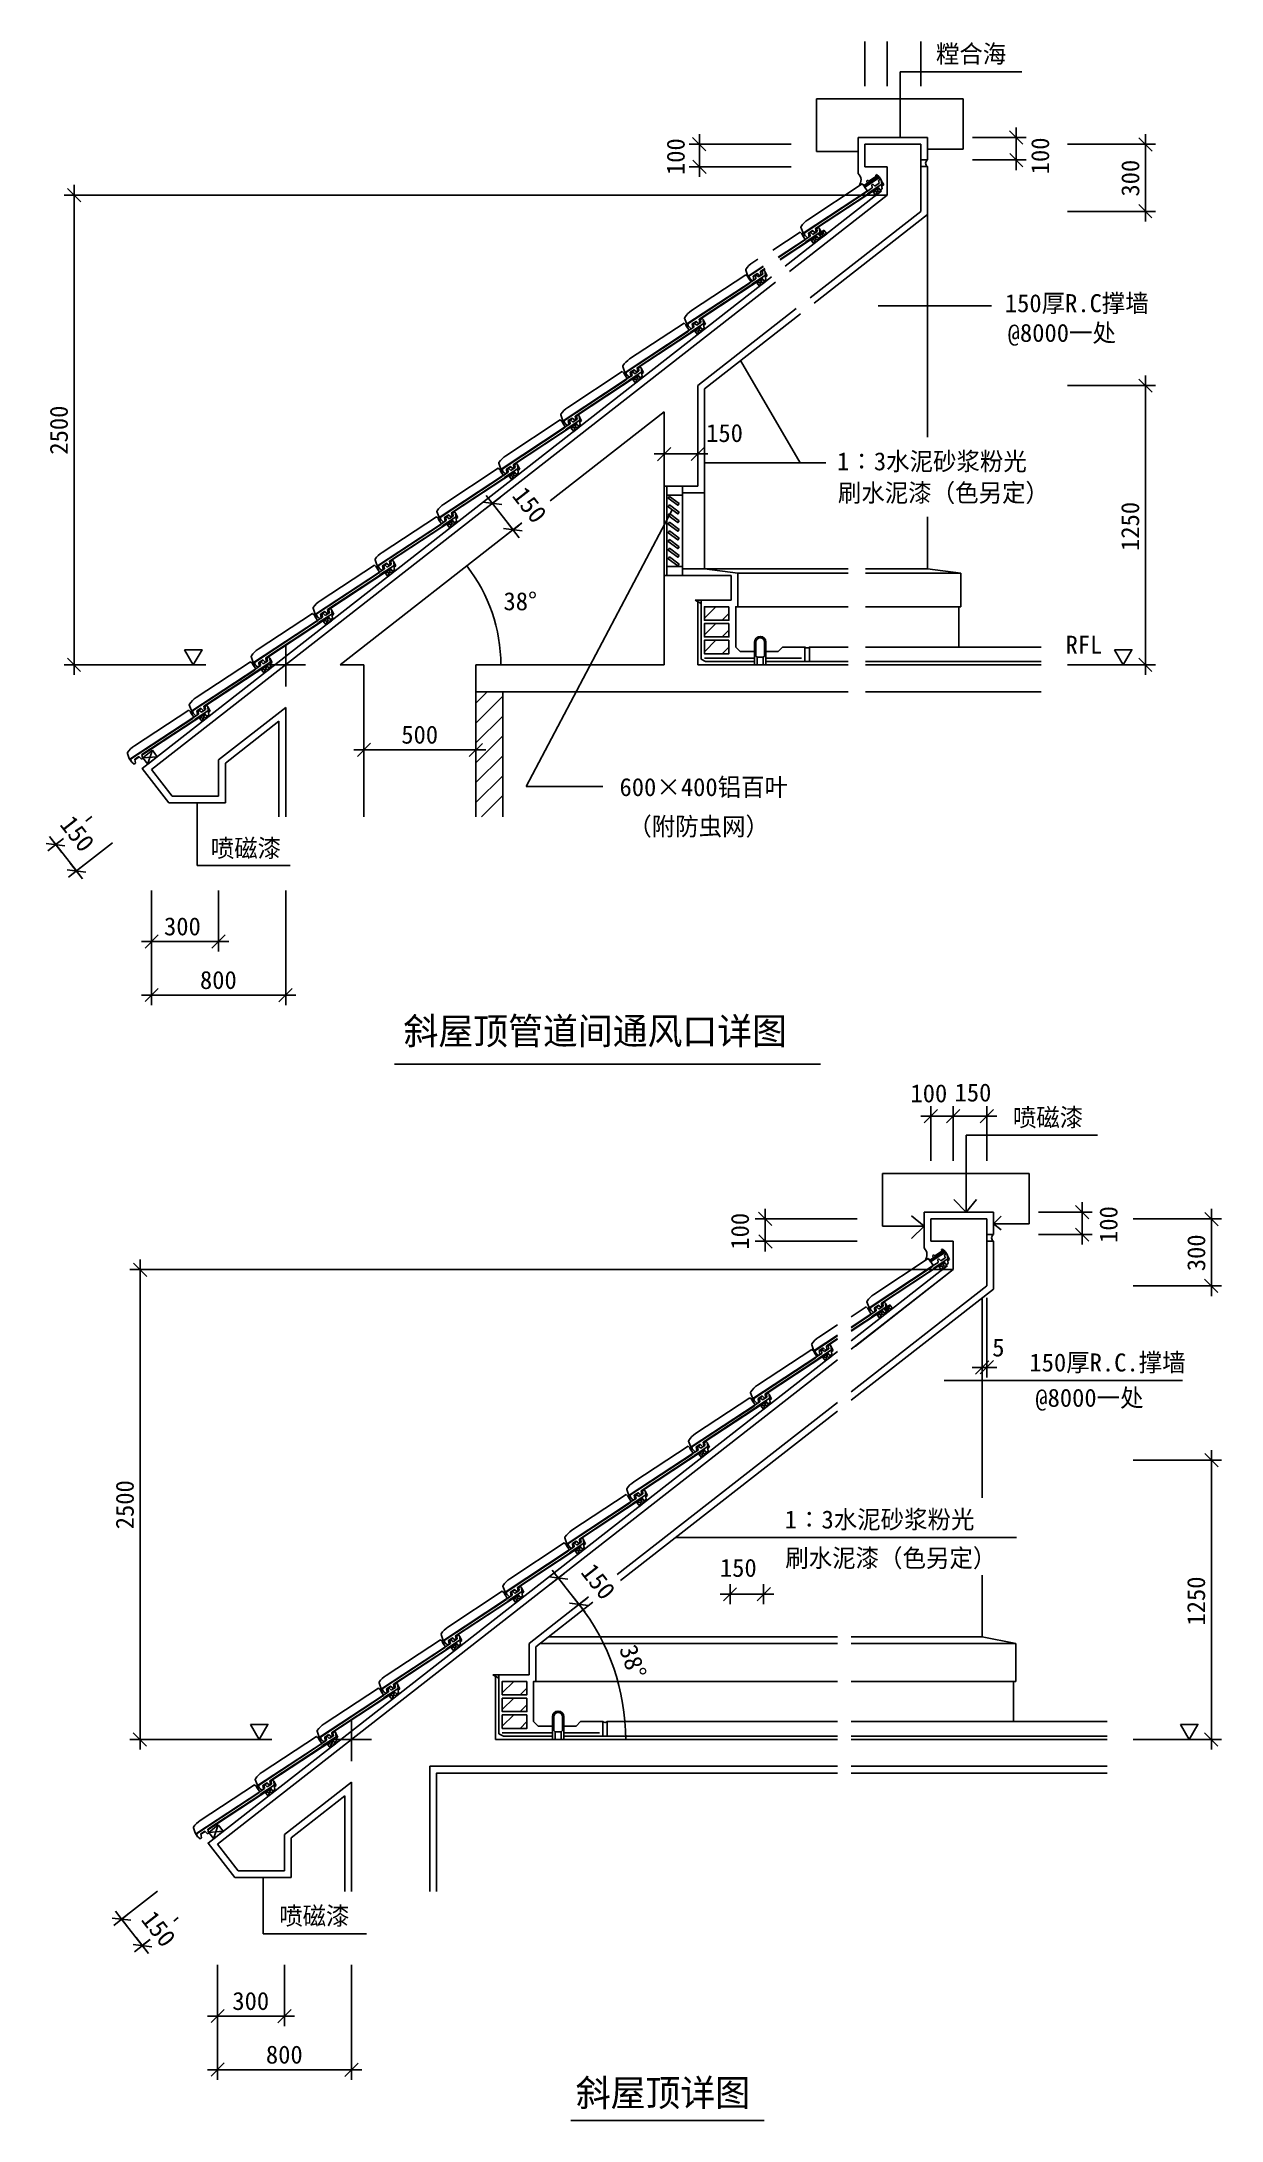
# Model space of a CAD drawing. Header units: metres. Extents: x 56 to 1816, y -1479 to 1622.
import ezdxf

# ---------------------------------------------------------------- set-up
doc = ezdxf.new("R2010")
doc.units = ezdxf.units.M
for name, color, linetype in [('1', 9, 'Continuous'), ('71', 4, 'Continuous'), ('DIM', 4, 'Continuous'), ('DW', 3, 'Continuous'), ('DWL', 6, 'Continuous'), ('I-TEXT', 7, 'Continuous'), ('I-TXT', 2, 'Continuous'), ('M1', 4, 'Continuous'), ('SYM', 12, 'Continuous'), ('WALL', 2, 'Continuous'), ('WAR', 7, 'Continuous'), ('WAR2', 4, 'Continuous'), ('WIND', 6, 'Continuous'), ('WOOD', 4, 'Continuous')]:
    doc.layers.add(name, color=color, linetype=linetype)

# ---------------------------------------------------------------- blocks, each defined once
blk = doc.blocks.new('WAR1')
at = {"layer": 'WAR'}
for p, q in [((-373.05, -144.71), (-59.97, 3.48)), ((-78.37, 38.03), (-344.1, -87.75)), ((-315.73, -133.78), (-8.54, 11.62)), ((-78.37, 38.03), (-71.25, 29.64)), ((-68.53, 30.93), (-71.25, 29.64)), ((-69.98, 24.62), (-71.25, 29.64)), ((-59.9, 3.33), (-69.98, 24.62)), ((-59.9, 3.33), (-36.24, 14.53)), ((9.26, 24.32), (-56.97, -7.04)), ((-36.32, 28.11), (-31.23, 30.52)), ((-36.24, 14.53), (-36.32, 28.11)), ((-31.23, 30.52), (-22.98, 20.81)), ((-22.98, 20.81), (-2.53, 30.49)), ((0, 0), (-10.87, 14.78)), ((0, 0), (-10.87, 14.78)), ((0, 0), (-10.87, 14.78)), ((0, 0), (-10.87, 14.78)), ((-2.61, 44.07), (5.62, 47.96)), ((-2.53, 30.49), (-2.61, 44.07)), ((0, 0), (8.35, 3.95)), ((5.62, 47.96), (8.6, 44.45)), ((8.24, 23.83), (8.35, 3.95)), ((16.9, 20.77), (8.28, 16.69)), ((8.6, 44.45), (9.79, 41.94)), ((9.79, 41.94), (9.16, 41.64)), ((9.16, 41.64), (9.26, 24.32)), ((9.16, 41.64), (16.9, 20.77)), ((-369.5, -145.26), (-65.37, -1.3)), ((-62.42, -11.66), (-315.74, -131.56)), ((-56.97, -7.04), (-62.42, -11.66)), ((-375.15, -140.27), (-379.91, -116.84)), ((-375.15, -140.27), (-367.45, -156.55)), ((-367.45, -156.55), (-369.5, -145.26)), ((-366.26, -159.06), (-367.45, -156.55)), ((-365.52, -158.71), (-366.26, -159.06)), ((-356.86, -168.91), (-365.52, -158.71)), ((-349.87, -165.61), (-356.86, -168.91)), ((-330.64, -138.62), (-349.97, -147.77)), ((-349.97, -147.77), (-349.87, -165.61)), ((-349.96, -149.99), (-329.3, -140.21)), ((-319.81, -151.38), (-330.64, -138.62)), ((-315.64, -149.4), (-319.81, -151.38)), ((-315.74, -131.56), (-315.64, -149.4))]:
    blk.add_line(p, q, dxfattribs=at)
for centre, radius, start, end in [((-80.4, 21.99), 27.72, 302.83, 317.69), ((-296.71, -187.97), 110.86, 115.31, 137.94), ((-376.27, -116.18), 3.7, 137.94, 190.33)]:
    blk.add_arc(centre, radius, start, end, dxfattribs=at)
blk = doc.blocks.new('WOOD')
at = {"layer": 'WOOD', "color": 4}
for p, q in [((-1, 1.74), (1.61, 3.25)), ((0, 0), (-1, 1.74)), ((0, 0), (2.61, 1.51)), ((1.61, 3.25), (2.61, 1.51))]:
    blk.add_line(p, q, dxfattribs=at)
at = {"layer": 'WOOD'}
for p, q in [((-1, 1.74), (2.61, 1.51)), ((1.61, 3.25), (0, 0))]:
    blk.add_line(p, q, dxfattribs=at)
blk = doc.blocks.new('WAR2')
at = {"layer": 'WAR2'}
for p, q in [((-9.53, 1.73), (-8.81, 0.89)), ((-9.53, 1.73), (-8.69, 0.39)), ((-1.84, 4.19), (-8.81, 0.89)), ((-8.69, 0.39), (-8.81, 0.89)), ((-1.5, 3.79), (-8.69, 0.39)), ((-8.57, 0.13), (-8.69, 0.39)), ((-1.38, 3.54), (-8.57, 0.13)), ((-6.8, 3.02), (-7.17, 2.84)), ((-7.17, 2.84), (-7.17, 1.67)), ((-6.37, 2.51), (-6.8, 3.02)), ((-2.94, 4.13), (-6.37, 2.51)), ((-2.55, 5.03), (-2.94, 4.84)), ((-2.94, 4.84), (-2.94, 4.13)), ((-1.5, 3.79), (-2.55, 5.03)), ((-0.83, 2.37), (-1.5, 3.79)), ((0, 0), (-0.86, -0.41)), ((-0.77, 2.09), (0, 0))]:
    blk.add_line(p, q, dxfattribs=at)
blk = doc.blocks.new('A')
at = {"layer": 'I-TEXT', "color": 3}
blk.add_lwpolyline([(19.01, 18.49), (0, 0), (19.01, -15.14)], dxfattribs=at)
blk = doc.blocks.new('_OBLIQUE')
at = {"color": 12}
for p, q in [((-1, 0), (1, 0)), ((0, -1), (0, 1))]:
    blk.add_line(p, q, dxfattribs=at)
at = {"color": 12, "linetype": 'ByBlock'}
blk.add_lwpolyline([(-0.67, -0.67), (0.65, 0.65)], dxfattribs=at)

msp = doc.modelspace()

# ---------------------------------------------------------------- linework, layer by layer
for p, q in [((582.58, 96.89), (1217.83, 96.89)), ((845.28, -1478.87), (1133.74, -1478.87))]:
    msp.add_line(p, q)
at = {"layer": '1'}
for p, q in [((1274.02, 1478.95), (1377.35, 1478.95)), ((1274.02, 1425.62), (1274.02, 1478.95)), ((1377.35, 1478.95), (1377.35, 1445.65)), ((1377.35, 1445.65), (1367.35, 1445.65)), ((1377.35, 1435.65), (1367.35, 1435.65)), ((1377.35, 1435.65), (1377.35, 1364.08)), ((1165.3, 1287.23), (1308.81, 1399.35)), ((1377.35, 1364.08), (1208.4, 1232.07)), ((1187.91, 1216.06), (1044.7, 1104.18)), ((1044.7, 949.06), (1044.7, 1104.18)), ((1012.04, 949.06), (1044.7, 949.06)), ((1012.04, 835.72), (1259.23, 835.72)), ((1094.7, 829.28), (1044.7, 835.72)), ((1259.23, 829.28), (1094.7, 829.28)), ((1094.7, 779.06), (1094.7, 829.28)), ((1285.23, 835.72), (1377.35, 835.72)), ((1427.35, 829.28), (1285.23, 829.28)), ((1030.77, 789.06), (1039.7, 784.13)), ((1039.7, 789.06), (1039.7, 784.13)), ((1039.7, 784.13), (1039.7, 701.07)), ((1039.7, 701.07), (1046.37, 697.39)), ((1044.7, 702.39), (1119.5, 702.39)), ((1046.37, 697.39), (1119.5, 697.39)), ((1189.7, 702.39), (1136.57, 702.39)), ((1259.23, 697.39), (1136.57, 697.39)), ((1546.98, 697.39), (1285.23, 697.39)), ((410.18, 608.44), (330.18, 545.93)), ((410.18, 465.85), (410.18, 608.44)), ((330.18, 545.93), (330.18, 486.73)), ((246.09, 486.73), (330.18, 486.73)), ((1372.4, -177.43), (1372.4, -124.09)), ((1372.4, -124.09), (1475.73, -124.09)), ((1475.73, -124.09), (1475.73, -157.39)), ((1475.73, -157.39), (1465.73, -157.39)), ((1475.73, -167.39), (1465.73, -167.39)), ((1475.73, -167.39), (1475.73, -238.97)), ((1263.68, -315.81), (1407.19, -203.69)), ((1475.73, -238.97), (1263.68, -404.65)), ((1243.19, -420.65), (919.35, -673.66)), ((878.1, -705.89), (793.23, -772.2)), ((793.23, -823.99), (793.23, -772.2)), ((1243.19, -767.32), (799.47, -767.32)), ((812.27, -757.32), (1243.19, -757.32)), ((1263.68, -757.32), (1459.08, -757.32)), ((1509.08, -767.32), (1263.68, -767.32)), ((729.3, -813.99), (738.23, -818.92)), ((738.23, -813.99), (738.23, -818.92)), ((738.23, -818.92), (738.23, -901.98)), ((738.23, -901.98), (744.9, -905.65)), ((743.23, -900.65), (818.03, -900.65)), ((744.9, -905.65), (818.03, -905.65)), ((888.23, -900.65), (835.1, -900.65)), ((1243.19, -905.65), (835.1, -905.65)), ((1645.35, -905.65), (1263.68, -905.65)), ((508.56, -994.61), (428.56, -1057.11)), ((508.56, -1137.2), (508.56, -994.61)), ((428.56, -1057.11), (428.56, -1116.31)), ((344.47, -1116.31), (428.56, -1116.31))]:
    msp.add_line(p, q, dxfattribs=at)
for points in [[(246.09, 486.73), (206.15, 537.86), (1144.81, 1271.22)], [(344.47, -1116.31), (304.52, -1065.19), (1243.19, -331.82)], [(1243.19, -960.65), (645.23, -960.65), (645.23, -1137.2)], [(1645.35, -960.65), (1263.68, -960.65)]]:
    msp.add_lwpolyline(points, dxfattribs=at)
for centre, radius, start, end in [((1380.77, 1440.65), 6.06, 124.37, 235.63), ((1264.35, 1415.52), 13.98, 321.96, 46.24), ((1362.73, -187.53), 13.98, 321.96, 46.24), ((1479.15, -162.39), 6.06, 124.37, 235.63)]:
    msp.add_arc(centre, radius, start, end, dxfattribs=at)
at = {"layer": '71'}
for p, q in [((1377.35, 1364.08), (1377.35, 1032.29)), ((984.7, 825.72), (984.7, 959.06)), ((1044.7, 835.72), (1044.7, 949.06)), ((1377.35, 913.11), (1377.35, 835.72)), ((1427.35, 829.28), (1377.35, 835.72)), ((1427.35, 779.06), (1427.35, 829.28)), ((1094.7, 779.06), (1259.23, 779.06)), ((1285.23, 779.06), (1424.02, 779.06)), ((1119.5, 726.36), (1119.5, 692.39)), ((1121.55, 724.37), (1119.5, 724.37)), ((1121.55, 723.51), (1119.5, 723.51)), ((1121.55, 720.03), (1119.5, 720.03)), ((1121.55, 719.17), (1119.5, 719.17)), ((1121.81, 728.18), (1119.85, 728.76)), ((1122.13, 729.05), (1120.27, 729.9)), ((1121.55, 726.36), (1121.55, 705.59)), ((1124.82, 732), (1123.8, 733.77)), ((1125.8, 732.45), (1125.09, 734.37)), ((1130.94, 732.17), (1131.85, 734)), ((1131.56, 731.81), (1132.67, 733.53)), ((1133.8, 729.35), (1135.61, 730.29)), ((1134.18, 728.45), (1136.12, 729.1)), ((1134.52, 726.36), (1134.52, 705.59)), ((1136.57, 724.37), (1134.52, 724.37)), ((1136.57, 723.51), (1134.52, 723.51)), ((1136.57, 720.03), (1134.52, 720.03)), ((1136.57, 719.17), (1134.52, 719.17)), ((1136.57, 726.36), (1136.57, 692.39)), ((1161.37, 719.06), (1154.7, 712.39)), ((1161.37, 719.06), (1194.7, 719.06)), ((1194.7, 697.39), (1194.7, 719.06)), ((1121.55, 712.39), (1119.5, 712.39)), ((1123.6, 703.89), (1121.55, 705.59)), ((1123.6, 703.89), (1123.6, 692.39)), ((1132.48, 703.89), (1123.6, 703.89)), ((1134.52, 705.59), (1132.48, 703.89)), ((1132.48, 703.89), (1132.48, 692.39)), ((1136.57, 712.39), (1134.52, 712.39)), ((1136.57, 712.39), (1154.7, 712.39)), ((1459.08, -251.98), (1459.08, -550.28)), ((1459.08, -665.37), (1459.08, -757.32)), ((1509.08, -767.32), (1459.08, -757.32)), ((1509.08, -823.99), (1509.08, -767.32)), ((793.23, -823.99), (1243.19, -823.99)), ((1263.68, -823.99), (1505.75, -823.99)), ((818.03, -876.68), (818.03, -910.65)), ((820.08, -878.68), (818.03, -878.68)), ((820.08, -879.53), (818.03, -879.53)), ((820.08, -883.02), (818.03, -883.02)), ((820.08, -883.87), (818.03, -883.87)), ((820.08, -890.65), (818.03, -890.65)), ((820.34, -874.86), (818.37, -874.29)), ((820.66, -874), (818.8, -873.15)), ((820.08, -876.68), (820.08, -897.45)), ((822.13, -899.16), (820.08, -897.45)), ((831, -899.16), (822.13, -899.16)), ((822.13, -899.16), (822.13, -910.65)), ((823.35, -871.05), (822.33, -869.27)), ((824.32, -870.59), (823.62, -868.67)), ((829.47, -870.88), (830.38, -869.05)), ((830.09, -871.24), (831.2, -869.52)), ((833.05, -897.45), (831, -899.16)), ((831, -899.16), (831, -910.65)), ((832.32, -873.7), (834.14, -872.75)), ((832.71, -874.6), (834.65, -873.94)), ((833.05, -876.68), (833.05, -897.45)), ((835.1, -878.68), (833.05, -878.68)), ((835.1, -879.53), (833.05, -879.53)), ((835.1, -883.02), (833.05, -883.02)), ((835.1, -883.87), (833.05, -883.87)), ((835.1, -890.65), (833.05, -890.65)), ((835.1, -876.68), (835.1, -910.65)), ((835.1, -890.65), (853.23, -890.65)), ((859.9, -883.99), (853.23, -890.65)), ((859.9, -883.99), (893.23, -883.99)), ((893.23, -905.65), (893.23, -883.99))]:
    msp.add_line(p, q, dxfattribs=at)
for points in [[(1094.7, 779.06), (1091.37, 779.06), (1091.37, 719.06), (1098.04, 712.39), (1119.5, 712.39)], [(1427.35, 779.06), (1424.02, 779.06), (1424.02, 719.06)], [(1259.23, 719.06), (1201.37, 719.06), (1201.37, 697.39)], [(1546.98, 719.06), (1285.23, 719.06)], [(793.23, -823.99), (789.9, -823.99), (789.9, -883.99), (796.57, -890.65), (818.03, -890.65)], [(1509.08, -823.99), (1505.75, -823.99), (1505.75, -883.99)], [(1243.19, -883.99), (899.9, -883.99), (899.9, -905.65)], [(1645.35, -883.99), (1263.68, -883.99)]]:
    msp.add_lwpolyline(points, dxfattribs=at)
for centre, radius, start, end in [((1128.04, 726.36), 8.53, 0, 180), ((1128.04, 726.36), 6.49, 0, 180), ((1198.04, 722.44), 4.75, 225.4, 314.6), ((826.57, -876.68), 8.53, 0, 180), ((826.57, -876.68), 6.49, 0, 180), ((896.57, -880.61), 4.75, 225.4, 314.6)]:
    msp.add_arc(centre, radius, start, end, dxfattribs=at)
at = {"layer": 'DIM'}
for p, q in [((1284.02, 1622.23), (1284.02, 1555.49)), ((1317.35, 1622.23), (1317.35, 1555.49)), ((1367.35, 1622.23), (1367.35, 1555.49)), ((1509.79, 1478.95), (1509.79, 1493.95)), ((1037.14, 1468.95), (1027.2, 1468.95)), ((1037.2, 1468.95), (1037.2, 1483.95)), ((1037.2, 1468.95), (1174.01, 1468.95)), ((1037.2, 1468.95), (1037.2, 1435.62)), ((1509.79, 1478.95), (1444.51, 1478.95)), ((1509.73, 1478.95), (1499.79, 1478.95)), ((1509.79, 1478.95), (1509.79, 1445.65)), ((1586.07, 1468.95), (1702.48, 1468.95)), ((1702.48, 1468.95), (1702.48, 1368.95)), ((1702.54, 1468.95), (1712.48, 1468.95)), ((1037.14, 1435.62), (1027.2, 1435.62)), ((1037.2, 1435.62), (1174.01, 1435.62)), ((1037.2, 1435.62), (1037.2, 1420.62)), ((1509.79, 1445.65), (1444.51, 1445.65)), ((1509.73, 1445.65), (1499.79, 1445.65)), ((1509.79, 1445.65), (1509.79, 1430.65)), ((104.52, 1393.34), (94.59, 1393.34)), ((104.59, 1393.34), (300.99, 1393.34)), ((104.59, 1393.34), (104.59, 692.39)), ((300.99, 1393.34), (1317.35, 1393.34)), ((1586.07, 1368.95), (1702.48, 1368.95)), ((1702.54, 1368.95), (1712.48, 1368.95)), ((1586.07, 1109.06), (1702.48, 1109.06)), ((1702.48, 1109.06), (1702.48, 692.39)), ((1702.54, 1109.06), (1712.48, 1109.06)), ((984.7, 1007.04), (969.7, 1007.04)), ((984.7, 1007.1), (984.7, 1017.04)), ((984.7, 1007.04), (1034.7, 1007.04)), ((1034.7, 1007.1), (1034.7, 1017.04)), ((1034.7, 1007.04), (1049.7, 1007.04)), ((759.36, 893.93), (728.58, 933.34)), ((728.63, 933.37), (736.46, 939.49)), ((759.41, 893.97), (767.24, 900.09)), ((104.52, 692.39), (94.59, 692.39)), ((104.59, 692.39), (300.99, 692.39)), ((1586.07, 692.39), (1702.48, 692.39)), ((1702.54, 692.39), (1712.48, 692.39)), ((536.85, 565.64), (536.85, 575.58)), ((536.85, 565.58), (703.85, 565.58)), ((703.85, 565.64), (703.85, 575.58)), ((130.85, 466.34), (122.06, 459.48)), ((77.15, 424.38), (67.91, 436.2)), ((81.49, 427.77), (77.15, 424.38)), ((107.93, 384.98), (77.15, 424.38)), ((77.2, 424.42), (85.03, 430.54)), ((161.63, 426.94), (107.93, 384.98)), ((107.93, 384.98), (117.17, 373.16)), ((107.98, 385.02), (115.81, 391.14)), ((220.18, 199.81), (220.18, 356.09)), ((320.18, 356.09), (320.18, 279.81)), ((420.18, 199.81), (420.18, 356.09)), ((220.18, 279.87), (220.18, 289.81)), ((220.18, 279.81), (320.18, 279.81)), ((320.18, 279.87), (320.18, 289.81)), ((220.18, 199.87), (220.18, 209.81)), ((220.18, 199.81), (420.18, 199.81)), ((420.18, 199.87), (420.18, 209.81)), ((1382.4, 19.18), (1367.4, 19.18)), ((1382.4, 19.18), (1382.4, -47.56)), ((1382.4, 19.18), (1415.73, 19.18)), ((1382.4, 19.12), (1382.4, 9.18)), ((1415.73, 19.18), (1400.73, 19.18)), ((1415.73, 19.18), (1415.73, -47.56)), ((1415.73, 19.18), (1465.73, 19.18)), ((1415.73, 19.18), (1430.73, 19.18)), ((1415.73, 19.12), (1415.73, 9.18)), ((1415.73, 19.12), (1415.73, 9.18)), ((1465.73, 19.18), (1465.73, -47.56)), ((1465.73, 19.18), (1480.73, 19.18)), ((1465.73, 19.12), (1465.73, 9.18)), ((1135.58, -134.09), (1135.58, -119.09)), ((1608.17, -124.09), (1608.17, -109.09)), ((1135.52, -134.09), (1125.58, -134.09)), ((1135.58, -134.09), (1272.39, -134.09)), ((1135.58, -134.09), (1135.58, -167.43)), ((1608.17, -124.09), (1542.88, -124.09)), ((1608.11, -124.09), (1598.17, -124.09)), ((1608.17, -124.09), (1608.17, -157.39)), ((1684.45, -134.09), (1800.85, -134.09)), ((1800.85, -124.09), (1800.85, -244.09)), ((1800.92, -134.09), (1810.85, -134.09)), ((1135.52, -167.43), (1125.58, -167.43)), ((1135.58, -167.43), (1272.39, -167.43)), ((1135.58, -167.43), (1135.58, -182.43)), ((1608.17, -157.39), (1542.88, -157.39)), ((1608.11, -157.39), (1598.17, -157.39)), ((1608.17, -157.39), (1608.17, -172.39)), ((202.9, -209.71), (192.96, -209.71)), ((202.96, -199.71), (202.96, -920.65)), ((202.96, -209.71), (399.37, -209.71)), ((399.37, -209.71), (1415.73, -209.71)), ((1684.45, -234.09), (1800.85, -234.09)), ((1800.92, -234.09), (1810.85, -234.09)), ((1459.08, -269.57), (1459.08, -365.5)), ((1465.73, -251.68), (1465.73, -365.5)), ((1459.08, -355.5), (1444.08, -355.5)), ((1459.08, -355.5), (1465.73, -355.5)), ((1465.73, -355.5), (1480.73, -355.5)), ((1684.45, -493.99), (1800.85, -493.99)), ((1800.85, -483.99), (1800.85, -920.65)), ((1800.92, -493.99), (1810.85, -493.99)), ((863.89, -716.99), (820.8, -661.83)), ((827, -669.67), (834.83, -663.55)), ((857.79, -709.07), (865.62, -702.95)), ((1083.08, -693.94), (1068.08, -693.94)), ((1083.08, -693.88), (1083.08, -683.94)), ((1083.08, -693.94), (1133.08, -693.94)), ((1133.08, -693.88), (1133.08, -683.94)), ((1133.08, -693.94), (1148.08, -693.94)), ((202.9, -910.65), (192.96, -910.65)), ((202.96, -910.65), (399.37, -910.65)), ((1684.45, -910.65), (1800.85, -910.65)), ((1800.92, -910.65), (1810.85, -910.65)), ((229.23, -1136.71), (175.53, -1178.66)), ((175.53, -1178.66), (166.29, -1166.84)), ((175.57, -1178.62), (183.41, -1172.51)), ((260.01, -1176.11), (253.13, -1181.48)), ((206.31, -1218.06), (175.53, -1178.66)), ((217.03, -1209.69), (206.31, -1218.06)), ((206.31, -1218.06), (215.54, -1229.88)), ((206.36, -1218.02), (214.19, -1211.91)), ((318.56, -1403.24), (318.56, -1246.96)), ((418.56, -1246.96), (418.56, -1323.24)), ((518.56, -1403.24), (518.56, -1246.96)), ((308.56, -1323.24), (428.56, -1323.24)), ((318.56, -1323.18), (318.56, -1313.24)), ((418.56, -1323.18), (418.56, -1313.24)), ((318.56, -1403.24), (318.56, -1393.24)), ((518.56, -1403.18), (518.56, -1393.24)), ((308.56, -1403.24), (528.56, -1403.24))]:
    msp.add_line(p, q, dxfattribs=at)
for centre, radius in [((501.4, 692.39), 239.72), ((599.77, -910.65), 327.51)]:
    msp.add_arc(centre, radius, 0, 38, dxfattribs=at)
at = {"layer": 'DW'}
for p, q in [((703.85, 465.85), (703.85, 652.39)), ((743.85, 465.85), (743.85, 652.39))]:
    msp.add_line(p, q, dxfattribs=at)
for points in [[(1081.37, 779.06), (1081.37, 759.06), (1044.7, 759.06), (1044.7, 779.06)], [(1081.37, 754.06), (1081.37, 734.06), (1044.7, 734.06), (1044.7, 754.06)], [(1081.37, 729.06), (1081.37, 709.06), (1044.7, 709.06), (1044.7, 729.06)], [(779.9, -823.99), (779.9, -843.99), (743.23, -843.99), (743.23, -823.99)], [(779.9, -848.99), (779.9, -868.99), (743.23, -868.99), (743.23, -848.99)], [(779.9, -873.99), (779.9, -893.99), (743.23, -893.99), (743.23, -873.99)]]:
    msp.add_lwpolyline(points, close=True, dxfattribs=at)
at = {"layer": 'DWL'}
for p, q in [((1044.7, 762.06), (1061.71, 779.06)), ((1044.7, 737.06), (1061.71, 754.06)), ((1071.37, 759.06), (1081.37, 769.06)), ((1044.7, 712.06), (1061.71, 729.06)), ((1071.37, 734.06), (1081.37, 744.06)), ((1071.37, 709.06), (1081.37, 719.06)), ((703.85, 635.39), (720.85, 652.39)), ((703.85, 605.72), (743.85, 645.72)), ((703.85, 576.06), (743.85, 616.06)), ((703.85, 546.39), (743.85, 586.39)), ((703.85, 516.73), (743.85, 556.73)), ((703.85, 487.06), (743.85, 527.06)), ((712.3, 465.85), (743.85, 497.4)), ((743.23, -840.99), (760.23, -823.99)), ((769.9, -843.99), (779.9, -833.99)), ((743.23, -865.99), (760.23, -848.99)), ((769.9, -868.99), (779.9, -858.99)), ((743.23, -890.99), (760.23, -873.99)), ((769.9, -893.99), (779.9, -883.99))]:
    msp.add_line(p, q, dxfattribs=at)
at = {"layer": 'I-TEXT'}
for p, q in [((1336.87, 1576.87), (1336.87, 1478.95)), ((1336.87, 1576.87), (1518.27, 1576.87)), ((1211.74, 1536.8), (1430.69, 1536.8)), ((1211.74, 1536.8), (1211.74, 1458.3)), ((1430.69, 1536.8), (1430.69, 1461.77)), ((1211.74, 1458.3), (1274.02, 1458.3)), ((1377.35, 1461.77), (1430.69, 1461.77)), ((1472.77, 1227.9), (1303.93, 1227.9)), ((1098.69, 1146.36), (1187.65, 993.64)), ((1044.7, 993.64), (1225.92, 993.64)), ((778.84, 511.17), (996.22, 922.68)), ((778.84, 511.17), (893.2, 511.17)), ((288.13, 392.91), (288.13, 486.73)), ((426.94, 392.91), (288.13, 392.91)), ((1435.25, -9.37), (1435.25, -124.09)), ((1435.25, -9.37), (1630.98, -9.37)), ((1310.12, -66.25), (1529.07, -66.25)), ((1310.12, -66.25), (1310.12, -144.74)), ((1529.07, -66.25), (1529.07, -141.28)), ((1310.12, -144.74), (1372.4, -144.74)), ((1475.73, -141.28), (1529.07, -141.28)), ((1757.59, -375.15), (1402.31, -375.15)), ((1001.99, -609.41), (1510.26, -609.41)), ((386.51, -1200.65), (386.51, -1116.31)), ((540.58, -1200.65), (386.51, -1200.65))]:
    msp.add_line(p, q, dxfattribs=at)
for points in [[(269.35, 714.92), (295.37, 714.92), (282.36, 692.39)], [(1656.33, 714.92), (1682.34, 714.92), (1669.33, 692.39)], [(367.73, -888.13), (393.74, -888.13), (380.74, -910.65)], [(1754.7, -888.13), (1780.72, -888.13), (1767.71, -910.65)]]:
    msp.add_lwpolyline(points, close=True, dxfattribs=at)
at = {"layer": 'WALL'}
for p, q in [((1284.02, 1468.95), (1367.35, 1468.95)), ((1284.02, 1435.62), (1284.02, 1468.95)), ((1367.35, 1468.95), (1367.35, 1368.95)), ((1317.35, 1435.62), (1284.02, 1435.62)), ((1317.35, 1393.34), (1317.35, 1435.62)), ((1171.46, 1279.35), (1317.35, 1393.34)), ((1317.35, 1393.34), (1171.46, 1279.35)), ((1367.35, 1368.95), (1202.24, 1239.95)), ((1150.97, 1263.34), (220.18, 536.13)), ((220.18, 536.13), (1150.97, 1263.34)), ((1181.75, 1223.94), (1034.7, 1109.06)), ((1034.7, 959.06), (1034.7, 1109.06)), ((984.7, 1069.99), (814.81, 937.26)), ((984.7, 1069.99), (984.7, 959.06)), ((984.7, 959.06), (1034.7, 959.06)), ((772.57, 904.25), (501.4, 692.39)), ((984.7, 825.72), (1084.7, 825.72)), ((984.7, 825.72), (984.7, 692.39)), ((1084.7, 789.06), (1084.7, 825.72)), ((1030.77, 789.06), (1084.7, 789.06)), ((1034.7, 692.39), (1034.7, 786.89)), ((420.18, 721.08), (420.18, 660.03)), ((449.59, 692.39), (390.45, 692.39)), ((536.85, 692.39), (501.4, 692.39)), ((536.85, 465.85), (536.85, 692.39)), ((703.85, 652.39), (703.85, 692.39)), ((984.7, 692.39), (703.85, 692.39)), ((1034.7, 692.39), (1259.23, 692.39)), ((1285.23, 692.39), (1546.98, 692.39)), ((1259.23, 652.39), (703.85, 652.39)), ((1546.98, 652.39), (1285.23, 652.39)), ((420.18, 628.94), (320.18, 550.81)), ((420.18, 465.85), (420.18, 628.94)), ((220.18, 536.13), (250.97, 496.73)), ((220.18, 536.13), (250.97, 496.73)), ((320.18, 550.81), (320.18, 496.73)), ((250.97, 496.73), (320.18, 496.73)), ((1382.4, -167.43), (1382.4, -134.09)), ((1382.4, -134.09), (1465.73, -134.09)), ((1465.73, -134.09), (1465.73, -234.09)), ((1415.73, -167.43), (1382.4, -167.43)), ((1415.73, -209.71), (1415.73, -167.43)), ((1263.68, -328.5), (1415.73, -209.71)), ((1415.73, -209.71), (1269.83, -323.69)), ((1465.73, -234.09), (1263.68, -391.96)), ((1243.19, -344.51), (318.56, -1066.91)), ((1243.19, -407.96), (914.52, -664.74)), ((871.96, -698), (783.23, -767.32)), ((783.23, -813.99), (783.23, -767.32)), ((729.3, -813.99), (783.23, -813.99)), ((733.23, -910.65), (733.23, -816.16)), ((518.56, -881.96), (518.56, -943.01)), ((547.97, -910.65), (488.83, -910.65)), ((733.23, -910.65), (1243.19, -910.65)), ((1263.68, -910.65), (1645.35, -910.65)), ((1243.19, -950.65), (635.23, -950.65)), ((635.23, -1137.2), (635.23, -950.65)), ((1645.35, -950.65), (1263.68, -950.65)), ((518.56, -974.1), (418.56, -1052.23)), ((518.56, -1137.2), (518.56, -974.1)), ((418.56, -1052.23), (418.56, -1106.31)), ((318.56, -1066.91), (349.34, -1106.31)), ((318.56, -1066.91), (349.34, -1106.31)), ((349.34, -1106.31), (418.56, -1106.31))]:
    msp.add_line(p, q, dxfattribs=at)
at = {"layer": 'WAR'}
for p, q in [((1187.52, 1337.72), (1146.78, 1310.93)), ((1187.52, 1337.72), (1190.26, 1335.28)), ((1191.1, 1335.83), (1190.26, 1335.28)), ((1190.91, 1333.68), (1190.26, 1335.28)), ((1195.23, 1327.12), (1190.91, 1333.68)), ((1217.09, 1337.26), (1196.68, 1323.84)), ((1201.86, 1336.4), (1203.43, 1337.43)), ((1202.52, 1331.92), (1201.86, 1336.4)), ((1203.43, 1337.43), (1206.61, 1334.61)), ((1206.61, 1334.61), (1212.91, 1338.75)), ((1212.25, 1343.23), (1214.79, 1344.9)), ((1212.91, 1338.75), (1212.25, 1343.23)), ((1214.79, 1344.9), (1215.94, 1343.87)), ((1215.94, 1343.87), (1216.44, 1343.1)), ((1216.44, 1343.1), (1216.25, 1342.97)), ((1216.25, 1342.97), (1219.77, 1336.44)), ((1216.25, 1342.97), (1217.09, 1337.26)), ((1216.77, 1337.05), (1217.73, 1330.49)), ((1219.77, 1336.44), (1217.11, 1334.7)), ((1154.84, 1300.62), (1195.2, 1327.17)), ((1155.25, 1300.09), (1193.64, 1325.34)), ((1195.1, 1322.06), (1157.44, 1297.29)), ((1157.85, 1296.76), (1211.8, 1332.24)), ((1196.68, 1323.84), (1195.1, 1322.06)), ((1195.23, 1327.12), (1202.52, 1331.92)), ((1215.16, 1328.8), (1210.88, 1333.18)), ((1215.16, 1328.8), (1210.88, 1333.18)), ((1215.16, 1328.8), (1210.88, 1333.18)), ((1215.16, 1328.8), (1210.88, 1333.18)), ((1215.16, 1328.8), (1217.73, 1330.49)), ((1109.01, 1273.83), (1106.35, 1281.34)), ((1109.01, 1273.83), (1112.31, 1268.81)), ((1109.91, 1272.46), (1132.33, 1287.2)), ((1111.1, 1272.44), (1132.74, 1286.67)), ((1112.31, 1268.81), (1111.1, 1272.44)), ((1124.28, 1297.51), (1116.82, 1292.6)), ((1123.62, 1276.44), (1117.66, 1272.52)), ((1117.66, 1272.52), (1118.53, 1266.64)), ((1117.77, 1271.79), (1124.14, 1275.98)), ((1127.79, 1272.73), (1123.62, 1276.44)), ((1129.08, 1273.57), (1127.79, 1272.73)), ((1134.93, 1283.87), (1128.21, 1279.46)), ((1128.21, 1279.46), (1129.08, 1273.57)), ((1128.32, 1278.73), (1135.34, 1283.34)), ((1112.81, 1268.04), (1112.31, 1268.81)), ((1113.04, 1268.19), (1112.81, 1268.04)), ((1116.37, 1265.22), (1113.04, 1268.19)), ((1118.53, 1266.64), (1116.37, 1265.22)), ((1285.9, -265.33), (1263.68, -279.94)), ((1263.68, -301.38), (1310.18, -270.8)), ((1263.68, -295.54), (1293.58, -275.88)), ((1263.68, -296.34), (1292.02, -277.71)), ((1285.9, -265.33), (1288.64, -267.76)), ((1289.48, -267.21), (1288.64, -267.76)), ((1289.29, -269.36), (1288.64, -267.76)), ((1293.61, -275.92), (1289.29, -269.36)), ((1293.61, -275.92), (1300.9, -271.13)), ((1315.46, -265.79), (1295.06, -279.21)), ((1300.24, -266.65), (1301.81, -265.62)), ((1300.9, -271.13), (1300.24, -266.65)), ((1301.81, -265.62), (1304.98, -268.44)), ((1304.98, -268.44), (1311.28, -264.3)), ((1313.54, -274.24), (1309.26, -269.87)), ((1313.54, -274.24), (1309.26, -269.87)), ((1313.54, -274.24), (1309.26, -269.87)), ((1313.54, -274.24), (1309.26, -269.87)), ((1310.63, -259.82), (1313.16, -258.15)), ((1311.28, -264.3), (1310.63, -259.82)), ((1313.16, -258.15), (1314.31, -259.17)), ((1313.54, -274.24), (1316.11, -272.55)), ((1314.31, -259.17), (1314.82, -259.94)), ((1314.82, -259.94), (1314.63, -260.07)), ((1314.63, -260.07), (1315.46, -265.79)), ((1314.63, -260.07), (1318.15, -266.6)), ((1315.15, -265.99), (1316.11, -272.55)), ((1318.15, -266.6), (1315.49, -268.35)), ((1208.28, -330.59), (1243.19, -307.63)), ((1209.48, -330.6), (1243.19, -308.43)), ((1243.19, -292.03), (1215.2, -310.44)), ((1293.47, -280.99), (1263.68, -300.58)), ((1295.06, -279.21), (1293.47, -280.99)), ((1207.38, -329.22), (1204.73, -321.7)), ((1207.38, -329.22), (1210.68, -334.23)), ((1210.68, -334.23), (1209.48, -330.6)), ((1211.19, -335.01), (1210.68, -334.23)), ((1211.42, -334.86), (1211.19, -335.01)), ((1214.75, -337.82), (1211.42, -334.86)), ((1216.9, -336.41), (1214.75, -337.82)), ((1222, -326.61), (1216.04, -330.52)), ((1216.04, -330.52), (1216.9, -336.41)), ((1216.15, -331.26), (1222.52, -327.07)), ((1226.17, -330.32), (1222, -326.61)), ((1227.45, -329.47), (1226.17, -330.32)), ((1243.19, -312.67), (1226.59, -323.59)), ((1226.59, -323.59), (1227.45, -329.47)), ((1226.7, -324.32), (1243.19, -313.47))]:
    msp.add_line(p, q, dxfattribs=at)
for centre, radius, start, end in [((1187.6, 1332.33), 9.24, 310.83, 325.69), ((1107.52, 1281.73), 1.23, 145.94, 198.33), ((1137.11, 1261.72), 36.95, 123.31, 145.94), ((1285.98, -270.72), 9.24, 310.83, 325.69), ((1205.9, -321.32), 1.23, 145.94, 198.33), ((1235.49, -341.32), 36.95, 123.31, 145.94)]:
    msp.add_arc(centre, radius, start, end, dxfattribs=at)
at = {"layer": 'WIND'}
for p, q in [((988.7, 839.06), (988.7, 945.72)), ((1012.04, 945.72), (1012.04, 839.06))]:
    msp.add_line(p, q, dxfattribs=at)
for points in [[(1012.04, 959.06), (988.7, 959.06), (988.7, 945.72), (1012.04, 945.72)], [(1007.26, 933.15), (992.7, 943.84), (990.73, 941.15), (1005.29, 930.47)], [(1007.26, 920.24), (992.7, 930.93), (990.73, 928.24), (1005.29, 917.56)], [(1007.26, 907.33), (992.7, 918.01), (990.73, 915.33), (1005.29, 904.64)], [(1007.26, 894.42), (992.7, 905.1), (990.73, 902.42), (1005.29, 891.73)], [(1007.26, 881.51), (992.7, 892.19), (990.73, 889.5), (1005.29, 878.82)], [(1007.26, 868.6), (992.7, 879.28), (990.73, 876.59), (1005.29, 865.91)], [(1012.04, 839.06), (988.7, 839.06), (988.7, 825.72), (1012.04, 825.72)], [(1007.26, 855.69), (992.7, 866.37), (990.73, 863.68), (1005.29, 853)], [(1007.26, 842.77), (992.7, 853.46), (990.73, 850.77), (1005.29, 840.09)]]:
    msp.add_lwpolyline(points, close=True, dxfattribs=at)
at = {"layer": 'WOOD'}
for p, q in [((207.01, 553.76), (221.34, 564.95)), ((221.34, 564.95), (214.27, 544.46)), ((221.34, 564.95), (228.73, 555.5)), ((207.01, 553.76), (228.73, 555.5)), ((214.39, 544.3), (207.01, 553.76)), ((214.39, 544.3), (228.73, 555.5)), ((305.39, -1049.29), (319.72, -1038.09)), ((305.39, -1049.29), (327.11, -1047.54)), ((312.77, -1058.74), (305.39, -1049.29)), ((319.72, -1038.09), (312.65, -1058.59)), ((312.77, -1058.74), (327.11, -1047.54)), ((319.72, -1038.09), (327.11, -1047.54))]:
    msp.add_line(p, q, dxfattribs=at)

# ---------------------------------------------------------------- block references
at = {"layer": 'DIM', "xscale": 15, "yscale": 15, "zscale": 15}
for p, rotation in [((1509.79, 1478.95), 270), ((1037.2, 1468.95), 270), ((1509.79, 1445.65), 90), ((1702.48, 1468.95), 90), ((1037.2, 1435.62), 90), ((104.59, 1393.34), 90), ((1702.48, 1368.95), 270), ((1702.48, 1109.06), 90), ((1034.7, 1007.04), 180), ((728.58, 933.34), 128), ((759.36, 893.93), 308), ((104.59, 692.39), 270), ((1702.48, 692.39), 270), ((536.85, 565.58), 180), ((77.15, 424.38), 308), ((107.93, 384.98), 128), ((220.18, 279.81), 180), ((220.18, 199.81), 180), ((1415.73, 19.18), 180), ((1465.73, 19.18), 180), ((1135.58, -134.09), 270), ((1608.17, -124.09), 270), ((1800.85, -134.09), 90), ((1135.58, -167.43), 90), ((1608.17, -157.39), 90), ((202.96, -209.71), 90), ((1800.85, -234.09), 270), ((1465.73, -355.5), 180), ((1800.85, -493.99), 90), ((826.95, -669.71), 128), ((1133.08, -693.94), 180), ((857.74, -709.11), 308), ((857.86, -709.02), 128), ((202.96, -910.65), 270), ((1800.85, -910.65), 270), ((175.53, -1178.66), 308), ((206.31, -1218.06), 128), ((318.56, -1323.24), 180), ((318.56, -1403.24), 180)]:
    msp.add_blockref('_OBLIQUE', p, dxfattribs=dict(at, rotation=rotation))
at = {"layer": 'DIM'}
for name, p, xscale, yscale, zscale in [('_OBLIQUE', (984.7, 1007.04), 15, 15, 15), ('_OBLIQUE', (703.85, 565.58), 15, 15, 15), ('_OBLIQUE', (320.18, 279.81), 15, 15, 15), ('_OBLIQUE', (420.18, 199.81), 15, 15, 15), ('_OBLIQUE', (1382.4, 19.18), 15, 15, 15), ('_OBLIQUE', (1415.73, 19.18), 15, 15, 15), ('A', (1475.73, -141.28), 0.6, 0.6, 0.6), ('_OBLIQUE', (1459.08, -355.5), 15, 15, 15), ('_OBLIQUE', (1083.08, -693.94), 15, 15, 15), ('_OBLIQUE', (418.56, -1323.24), 15, 15, 15), ('_OBLIQUE', (518.56, -1403.24), 15, 15, 15)]:
    msp.add_blockref(name, p, dxfattribs=dict(at, xscale=xscale, yscale=yscale, zscale=zscale))
for p, rotation in [((1435.25, -124.09), 90), ((1372.4, -144.74), 180)]:
    msp.add_blockref('A', p, dxfattribs=dict(at, rotation=rotation))
at = {"layer": 'M1', "xscale": 3.33, "yscale": 3.33, "zscale": 3.33, "rotation": 8}
for name, p in [('WAR2', (1312.11, 1408.59)), ('WOOD', (1300.34, 1392.74)), ('WOOD', (1219.17, 1329.32)), ('WOOD', (1208, 1320.59)), ('WOOD', (1126.83, 1257.17)), ('WOOD', (1034.48, 1185.03)), ('WOOD', (942.14, 1112.88)), ('WOOD', (849.8, 1040.73)), ('WOOD', (757.45, 968.59)), ('WOOD', (665.11, 896.44)), ('WOOD', (572.76, 824.29)), ('WOOD', (480.42, 752.15)), ('WOOD', (388.08, 680)), ('WOOD', (295.73, 607.85)), ('WAR2', (1410.49, -194.45)), ('WOOD', (1398.72, -210.31)), ('WOOD', (1306.38, -282.45)), ('WOOD', (1317.55, -273.72)), ('WOOD', (1225.21, -345.87)), ('WOOD', (1132.86, -418.02)), ('WOOD', (1040.52, -490.16)), ('WOOD', (948.17, -562.31)), ('WOOD', (855.83, -634.46)), ('WOOD', (763.49, -706.61)), ('WOOD', (671.14, -778.75)), ('WOOD', (578.8, -850.9)), ('WOOD', (486.46, -923.05)), ('WOOD', (394.11, -995.19))]:
    msp.add_blockref(name, p, dxfattribs=at)
at = {"layer": 'SYM', "xscale": 0.33, "yscale": 0.33, "zscale": 0.33, "rotation": 8}
for p in [(1307.5, 1400.95), (1133.99, 1265.39), (1041.64, 1193.24), (949.3, 1121.09), (856.96, 1048.95), (764.61, 976.8), (672.27, 904.65), (579.92, 832.5), (487.58, 760.36), (395.24, 688.21), (302.89, 616.06), (1405.88, -202.1), (1232.37, -337.66), (1140.02, -409.81), (1047.68, -481.95), (955.33, -554.1), (862.99, -626.25), (770.65, -698.39), (678.3, -770.54), (585.96, -842.69), (493.61, -914.83), (401.27, -986.98)]:
    msp.add_blockref('WAR1', p, dxfattribs=at)

# ---------------------------------------------------------------- texts
for s, rotation, p in [('100', 90, (1015.29, 1423.1)), ('100', 90, (1558.9, 1424.25)), ('300', 90, (1693.33, 1390.99)), ('2500', 90, (95.22, 1006.02)), ('150', 308, (756.63, 944.48)), ('1250', 90, (1693.12, 862.36)), ('150', 308, (82.05, 454)), ('100', 90, (1660.84, -169.93)), ('100', 90, (1111.11, -179.95)), ('300', 90, (1791.71, -212.06)), ('2500', 90, (193.6, -597.03)), ('150', 308, (859.05, -661.44)), ('1250', 90, (1791.49, -740.69)), ('38°', 289, (917.36, -775.05)), ('150', 308, (203.32, -1179.65))]:
    msp.add_text(s, height=26.9, rotation=rotation).set_placement(p)
for s, p in [('150', (1047.28, 1024.87)), ('38°', (745.01, 773.92)), ('500', (592.6, 574.94)), ('300', (238.69, 288.95)), ('800', (292.29, 208.95)), ('100', (1352.04, 39.85)), ('150', (1417.84, 41.12)), ('5', (1474, -339.22)), ('150', (1067.83, -667.95)), ('300', (340.6, -1314.09)), ('800', (390.67, -1394.09))]:
    msp.add_text(s, height=26.9).set_placement(p)
at = {"layer": 'I-TEXT'}
for s, p in [('糛合海', (1390, 1590.47)), ('150厚R.C撑墙', (1492.79, 1218.55)), ('@8000一处', (1497.04, 1174.28)), ('1∶3水泥砂浆粉光', (1242.58, 982.64)), ('刷水泥漆（色另定）', (1243.82, 935.67)), (' RFL', (1565.05, 709.01)), ('600×400铝百叶', (918.08, 496.68)), ('（附防虫网）', (931.21, 438.03)), ('喷磁漆', (308.48, 405.54)), ('喷磁漆', (1504.85, 3.89)), ('150厚R.C.撑墙', (1529.44, -361.65)), ('@8000一处', (1538.26, -414.3)), ('1∶3水泥砂浆粉光', (1164.45, -595.86)), ('刷水泥漆（色另定）', (1165.35, -653.38)), ('喷磁漆', (410.46, -1187.19))]:
    msp.add_text(s, height=26.9, dxfattribs=at).set_placement(p)
at = {"layer": 'I-TXT'}
for s, p in [('斜屋顶管道间通风口详图', (595.89, 126.21)), ('斜屋顶详图', (852.87, -1457.7))]:
    msp.add_text(s, height=40, dxfattribs=at).set_placement(p)

doc.saveas('drawing.dxf')
